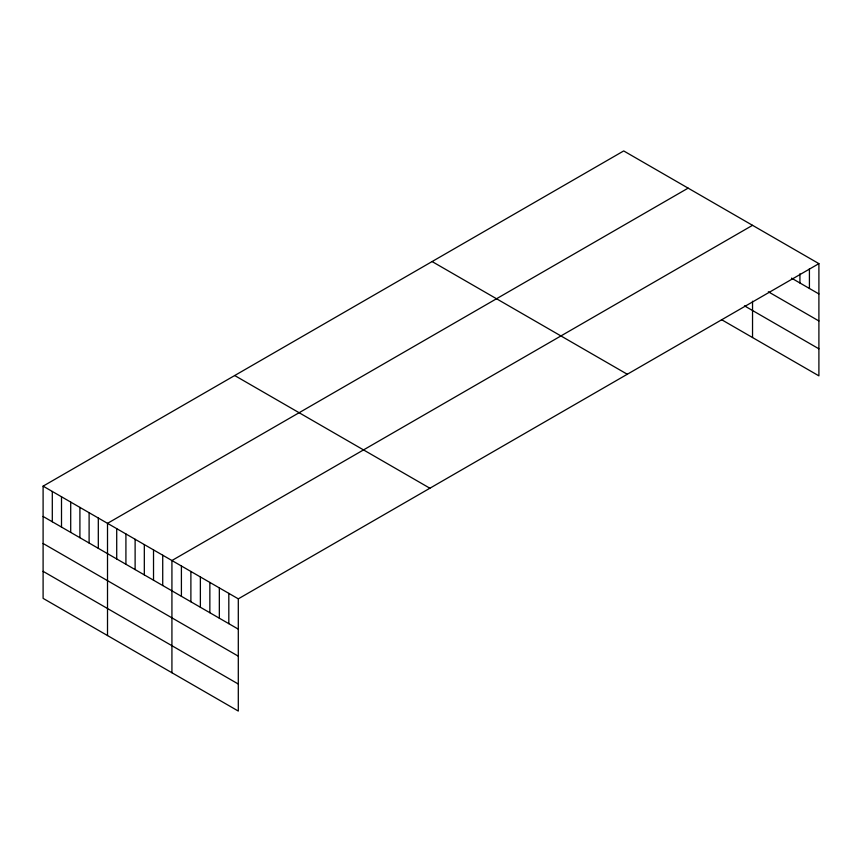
<?xml version="1.0" encoding="UTF-8"?>
<svg xmlns="http://www.w3.org/2000/svg" width="862" height="862" viewBox="0 0 862 862"><rect width="100%" height="100%" fill="white"/><g stroke="black" fill="none" stroke-linecap="round" stroke-linejoin="round"><path stroke-width="1.29" d="M43.1 486.146L238.3 598.842L238.3 711.064L43.1 598.368L43.1 486.146L623.7 150.936L818.9 263.632L818.9 375.854L721.472 319.608M688.124 188.131L107.513 523.342L107.513 635.553M752.537 225.316L171.926 560.526L171.926 672.748M238.3 598.842L818.9 263.632M791.51 278.124L818.9 293.942M768.333 291.776L818.9 320.966M744.477 305.859L818.9 348.819M432.11 261.563L627.299 374.259M234.701 375.53L429.89 488.226M43.1 516.457L238.3 629.152M43.1 543.48L238.3 656.176M43.1 571.334L238.3 684.029M809.418 268.696L809.418 288.468M799.936 273.771L799.936 282.995M752.537 301.215L752.537 337.538M228.818 593.368L228.818 623.668M219.336 587.895L219.336 618.194M209.854 582.421L209.854 612.72M200.372 576.947L200.372 607.247M190.89 571.474L190.89 601.773M181.408 566L181.408 596.299M162.724 555.214L162.724 585.513M153.522 549.902L153.522 580.201M144.32 544.59L144.32 574.889M135.118 539.278L135.118 569.577M125.917 533.966L125.917 564.265M116.715 528.654L116.715 558.953M98.311 518.03L98.311 548.329M89.109 512.718L89.109 543.017M79.907 507.406L79.907 537.705M70.706 502.083L70.706 532.393M61.504 496.771L61.504 527.081M52.302 491.459L52.302 521.769"/></g></svg>
